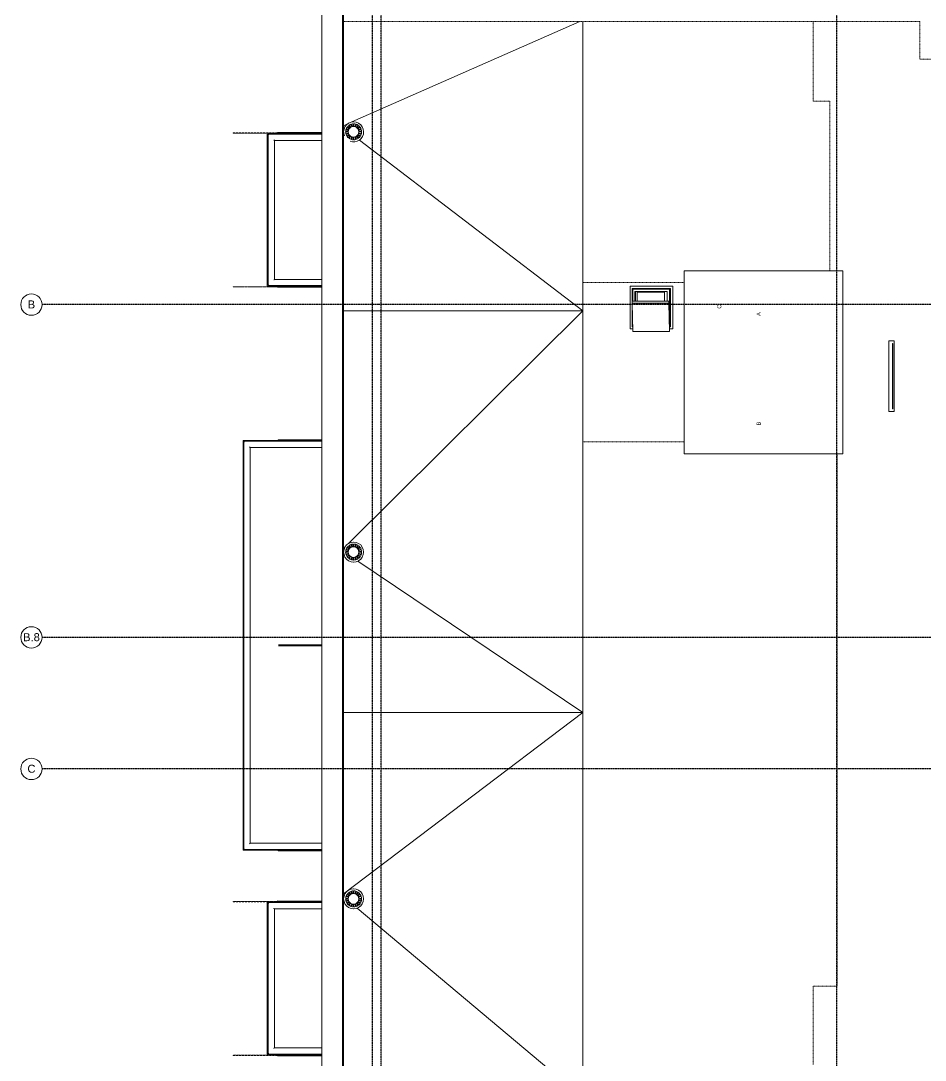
# Model space of a CAD drawing. Header units: inches. Extents: x -4093 to -1777, y 9773 to 12264.
# Drawn here: x -4093 to -3415, y 10969 to 11748 of the extents above; entities that cross this region are included whole.
import ezdxf

# ---------------------------------------------------------------- set-up
doc = ezdxf.new("R2010")
doc.units = ezdxf.units.IN
doc.header["$MEASUREMENT"] = 0
for name, pattern in [('Center 1_4_', [0.53125, 0.25, -0.09375, 0.09375, -0.09375]), ('Dash 1_16_', [0.125, 0.0625, -0.0625]), ('Grid Line 1_2_', [0.875, 0.5, -0.125, 0.125, -0.125]), ('Hidden 1_8_', [0.1875, 0.125, -0.0625])]:
    doc.linetypes.add(name, pattern=pattern)
for name, color, linetype, lineweight in [('0-1', 7, 'Continuous', 5), ('0-2', 7, 'Continuous', 9), ('0-3', 165, 'Continuous', 5), ('A-ANNO-NOTE', 131, 'Continuous', 9), ('A-DETL-CNTR', 5, 'Center 1_4_', 9), ('A-DETL-HDLN', 90, 'Hidden 1_8_', 9), ('A-FLOR-1', 7, 'Continuous', 9), ('A-FLOR-2', 7, 'Dash 1_16_', 9), ('A-FLOR-3', 192, 'Continuous', 9), ('A-FLOR-HRAL', 11, 'Continuous', 9), ('A-GENM', 5, 'Continuous', 9), ('A-GLAZ-CWMG-1', 7, 'Continuous', 9), ('A-ROOF', 132, 'Continuous', 18), ('A-ROOF-1', 7, 'Dash 1_16_', 9), ('A-ROOF-2', 132, 'Continuous', 9), ('A-WALL-1', 113, 'Continuous', 9), ('M-EQPM', 50, 'Continuous', 9), ('S-BEAM', 12, 'Continuous', 9), ('S-BEAM-1', 7, 'Continuous', 9), ('S-GRID-1', 1, 'Grid Line 1_2_', 30), ('S-GRID-IDEN', 1, 'Continuous', 9), ('S-GRID-IDEN-1', 147, 'Continuous', 9)]:
    doc.layers.add(name, color=color, linetype=linetype, lineweight=lineweight)
doc.styles.add('Arial', font='arial.ttf', dxfattribs={"height": 3})
doc.styles.add('Arial_1', font='arial.ttf', dxfattribs={"height": 6})

# ---------------------------------------------------------------- blocks, each defined once
blk = doc.blocks.new('Rectangular Mullion - Louver Frame-2655070-BACKGROUND - ROOF PLAN')
at = {"layer": 'A-GLAZ-CWMG-1'}
for p, q in [((-3442.32, 11508), (-3438.32, 11508)), ((-3442.32, 11454.99), (-3442.32, 11508)), ((-3438.32, 11508), (-3438.32, 11454.99)), ((-3438.32, 11454.99), (-3442.32, 11454.99))]:
    blk.add_line(p, q, dxfattribs=at)
blk = doc.blocks.new('Rectangular Mullion - louver-2655072-BACKGROUND - ROOF PLAN')
at = {"layer": 'A-GLAZ-CWMG-1'}
for p, q in [((-3439.56, 11506), (-3439.37, 11506)), ((-3439.56, 11506), (-3439.56, 11456.99)), ((-3439.37, 11506), (-3439.37, 11456.99)), ((-3439.37, 11456.99), (-3439.56, 11456.99))]:
    blk.add_line(p, q, dxfattribs=at)
blk = doc.blocks.new('CTR - 1st Phase -Stairs _ Elevators_rvt-1-BACKGROUND - ROOF PLAN')
at = {"layer": 'A-FLOR-1'}
blk.add_line((-3610.63, 11544.44), (-3631.01, 11544.44), dxfattribs=at)
at = {"layer": '0-2'}
for name in ['Rectangular Mullion - Louver Frame-2655070-BACKGROUND - ROOF PLAN', 'Rectangular Mullion - louver-2655072-BACKGROUND - ROOF PLAN']:
    blk.add_blockref(name, (0, 0), dxfattribs=at)
at = {"layer": 'A-ANNO-NOTE', "char_height": 3, "attachment_point": 1, "rotation": 90, "style": 'Arial'}
for s, insert, width in [('C', (-3570.98, 11532.14), 3.737), ('A', (-3541.52, 11526.72), 3.434), ('B', (-3541.52, 11444.64), 3.434)]:
    blk.add_mtext(s, dxfattribs=dict(at, insert=insert, width=width))
blk = doc.blocks.new('LVL-Laminated Veneer Lumber - 4X6 S_ PINE - NO_ 1-2262919-BACKGROUND - ROOF PLAN')
at = {"layer": 'S-BEAM-1'}
for p, q in [((-3631.13, 11537.77), (-3631.13, 11544.94)), ((-3631.01, 11544.94), (-3631.01, 11537.77))]:
    blk.add_line(p, q, dxfattribs=at)
blk = doc.blocks.new('LVL-Laminated Veneer Lumber - 4X6 S_ PINE - NO_ 1-V1-BACKGROUND - ROOF PLAN')
at = {"layer": 'S-BEAM-1'}
blk.add_line((-3610.63, 11544.94), (-3610.63, 11537.77), dxfattribs=at)
blk = doc.blocks.new('Grid - Grid Head - Circle-1738874-BACKGROUND - ROOF PLAN')
at = {"layer": 'S-GRID-IDEN-1'}
for start, end in [(360, 180), (180, 360)]:
    blk.add_arc((0, 0), 0.25, start, end, dxfattribs=at)
blk = doc.blocks.new('CTR - 1st Phase - Structure_rvt-1-BACKGROUND - ROOF PLAN')
at = {"layer": 'S-GRID-1'}
for p, q in [((-3829.32, 9772.61), (-3829.32, 12247.5)), ((-3822.82, 9772.61), (-3822.82, 12247.5)), ((-3481.32, 9772.61), (-3481.32, 12247.5)), ((-1777.25, 11535.19), (-4076.95, 11535.19)), ((-1777.25, 11285.79), (-4076.95, 11285.79)), ((-1777.25, 11187.19), (-4076.95, 11187.19))]:
    blk.add_line(p, q, dxfattribs=at)
at = {"layer": '0-2'}
for name in ['LVL-Laminated Veneer Lumber - 4X6 S_ PINE - NO_ 1-2262919-BACKGROUND - ROOF PLAN', 'LVL-Laminated Veneer Lumber - 4X6 S_ PINE - NO_ 1-V1-BACKGROUND - ROOF PLAN']:
    blk.add_blockref(name, (0, 0), dxfattribs=at)
at = {"layer": '0-3', "xscale": 31.99999999999999, "yscale": 31.99999999999999, "zscale": 31.99999999999999, "rotation": 89.99999999999987}
for p in [(-4084.95, 11535.19), (-4084.95, 11285.79), (-4084.95, 11187.19)]:
    blk.add_blockref('Grid - Grid Head - Circle-1738874-BACKGROUND - ROOF PLAN', p, dxfattribs=at)
at = {"layer": 'S-GRID-IDEN', "char_height": 6, "attachment_point": 1, "style": 'Arial_1'}
for s, insert, width in [('B', (-4087.75, 11538.32), 6.767), ('B.8', (-4091.25, 11288.92), 15.251), ('C', (-4088, 11190.32), 7.373)]:
    blk.add_mtext(s, dxfattribs=dict(at, insert=insert, width=width))
blk = doc.blocks.new('Basic Wall _ EXT - FIBER CEMENT - SMALL - ___-2145935-BACKGROUND - ROOF PLAN')
at = {"layer": 'A-WALL-1'}
for p, q in [((-3867.29, 12125.15), (-3867.29, 9973.63)), ((-3851.85, 12109.71), (-3851.85, 9989.07)), ((-3851.63, 9989.29), (-3851.63, 12109.49)), ((-3851.11, 12108.98), (-3851.11, 9989.8))]:
    blk.add_line(p, q, dxfattribs=at)
blk = doc.blocks.new('22142613 - Roof Drains - Type A - 15_ Strainer - 8_ Drain-V3-BACKGROUND - ROOF PLAN')
at = {"layer": 'M-EQPM'}
for p, q in [((-3843.47, 11672.25), (-3843.49, 11672.25)), ((-3847.87, 11663.69), (-3849.29, 11663.23)), ((-3849.24, 11666.46), (-3847.82, 11666)), ((-3848.43, 11668.14), (-3847.22, 11667.26)), ((-3847.16, 11669.49), (-3846.27, 11668.26)), ((-3845.55, 11670.38), (-3845.07, 11668.91)), ((-3843.74, 11670.74), (-3843.74, 11669.17)), ((-3843.24, 11668.75), (-3843.47, 11668.75)), ((-3841.91, 11670.53), (-3842.4, 11669.02)), ((-3840.22, 11669.78), (-3841.18, 11668.46)), ((-3838.84, 11668.54), (-3840.17, 11667.57)), ((-3837.9, 11666.93), (-3839.48, 11666.42)), ((-3847.31, 11662.38), (-3848.53, 11661.5)), ((-3846.37, 11661.32), (-3847.26, 11660.08)), ((-3845.13, 11660.6), (-3845.61, 11659.13)), ((-3843.74, 11660.32), (-3843.74, 11658.75)), ((-3843.49, 11657.25), (-3843.47, 11657.25)), ((-3843.47, 11660.75), (-3843.24, 11660.75)), ((-3842.34, 11660.5), (-3841.84, 11658.98)), ((-3841.07, 11661.1), (-3840.11, 11659.78)), ((-3840.06, 11662.06), (-3838.73, 11661.09)), ((-3839.41, 11663.26), (-3837.83, 11662.75))]:
    blk.add_line(p, q, dxfattribs=at)
at = {"layer": 'M-EQPM', "flags": 128}
for points in [[(-3848, 11664.6), (-3848.74, 11664.6), (-3849.49, 11664.6)], [(-3849.48, 11665.1), (-3848.73, 11665.1), (-3847.98, 11665.1)], [(-3849.29, 11663.23), (-3848.59, 11663.47), (-3847.88, 11663.72)], [(-3847.83, 11665.97), (-3848.53, 11666.22), (-3849.24, 11666.46)], [(-3849.07, 11666.93), (-3848.37, 11666.69), (-3847.66, 11666.45)], [(-3847.25, 11667.21), (-3847.84, 11667.68), (-3848.43, 11668.14)], [(-3848.13, 11668.54), (-3847.54, 11668.08), (-3846.94, 11667.61)], [(-3846.32, 11668.21), (-3846.74, 11668.85), (-3847.16, 11669.49)], [(-3846.76, 11669.78), (-3846.33, 11669.14), (-3845.91, 11668.5)], [(-3845.15, 11668.88), (-3845.35, 11669.63), (-3845.55, 11670.38)], [(-3845.07, 11670.53), (-3844.87, 11669.78), (-3844.67, 11669.03)], [(-3843.82, 11669.16), (-3843.78, 11669.95), (-3843.74, 11670.74)], [(-3843.24, 11670.74), (-3843.28, 11669.95), (-3843.32, 11669.16)], [(-3842.48, 11669.03), (-3842.19, 11669.78), (-3841.91, 11670.53)], [(-3841.43, 11670.38), (-3841.72, 11669.63), (-3842, 11668.88)], [(-3841.23, 11668.5), (-3840.73, 11669.14), (-3840.22, 11669.78)], [(-3839.81, 11669.49), (-3840.32, 11668.85), (-3840.83, 11668.21)], [(-3840.2, 11667.61), (-3839.52, 11668.08), (-3838.84, 11668.54)], [(-3838.54, 11668.14), (-3839.22, 11667.68), (-3839.9, 11667.21)], [(-3839.49, 11666.45), (-3838.7, 11666.69), (-3837.9, 11666.93)], [(-3837.74, 11666.46), (-3838.53, 11666.22), (-3839.32, 11665.97)], [(-3839.27, 11663.72), (-3838.48, 11663.47), (-3837.68, 11663.23)], [(-3839.16, 11665.1), (-3838.33, 11665.1), (-3837.5, 11665.1)], [(-3837.49, 11664.6), (-3838.32, 11664.6), (-3839.15, 11664.6)], [(-3847.74, 11663.24), (-3848.44, 11663), (-3849.15, 11662.75)], [(-3848.53, 11661.5), (-3847.94, 11661.96), (-3847.34, 11662.43)], [(-3847.06, 11662.01), (-3847.65, 11661.55), (-3848.24, 11661.09)], [(-3847.26, 11660.08), (-3846.84, 11660.72), (-3846.42, 11661.36)], [(-3846.02, 11661.06), (-3846.44, 11660.42), (-3846.86, 11659.78)], [(-3845.61, 11659.13), (-3845.41, 11659.88), (-3845.21, 11660.63)], [(-3844.73, 11660.47), (-3844.93, 11659.73), (-3845.14, 11658.98)], [(-3843.74, 11658.75), (-3843.78, 11659.54), (-3843.82, 11660.33)], [(-3843.32, 11660.33), (-3843.28, 11659.54), (-3843.24, 11658.75)], [(-3841.84, 11658.98), (-3842.13, 11659.73), (-3842.41, 11660.47)], [(-3841.94, 11660.63), (-3841.65, 11659.88), (-3841.37, 11659.13)], [(-3840.11, 11659.78), (-3840.62, 11660.42), (-3841.13, 11661.06)], [(-3840.73, 11661.36), (-3840.22, 11660.72), (-3839.71, 11660.08)], [(-3838.73, 11661.09), (-3839.41, 11661.55), (-3840.09, 11662.01)], [(-3839.81, 11662.43), (-3839.13, 11661.96), (-3838.44, 11661.5)], [(-3837.83, 11662.75), (-3838.62, 11663), (-3839.41, 11663.24)]]:
    blk.add_lwpolyline(points, dxfattribs=at)
at = {"layer": 'M-EQPM'}
for centre, major_axis, start_param, end_param in [((-3843.49, 11664.75), (0, 7.5), 4.712389, 7.853982), ((-3843.49, 11664.75), (0, 7.5), 1.570796, 1.974487), ((-3843.49, 11664.75), (0, 6), 1.594274, 1.825954), ((-3843.49, 11664.75), (0, 6), 1.281005, 1.510903), ((-3843.49, 11664.75), (0, 6), 0.969431, 1.197636), ((-3843.49, 11664.75), (0, 6), 0.659298, 0.886064), ((-3843.57, 11664.75), (0, 4.43), 1.489558, 1.570796), ((-3843.57, 11664.75), (0, 4.43), 1.570796, 1.602628), ((-3843.57, 11664.75), (0, 4.43), 1.804928, 1.917995), ((-3843.57, 11664.75), (0, 4.43), 1.176609, 1.289676), ((-3843.6, 11664.75), (0, 4), 4.712389, 7.853982), ((-3843.6, 11664.75), (0, 4), 1.570796, 4.712389), ((-3843.57, 11664.75), (0, 4.43), 0.865964, 0.979022), ((-3843.49, 11664.75), (0, 6), 0.350212, 0.575936), ((-3843.57, 11664.75), (0, 4.43), 0.557275, 0.670323), ((-3843.49, 11664.75), (0, 7.5), 2.779101, 4.712389), ((-3843.57, 11664.75), (0, 4.43), 0.250007, 0.363046), ((-3843.49, 11664.75), (0, 6), 0.041679, 0.266854), ((-3843.57, 11664.75), (0, 4.43), 6.226668, 6.339703), ((-3843.49, 11664.75), (0, 6), 6.016332, 6.241507), ((-3843.57, 11664.75), (0, 4.43), 5.92014, 6.033179), ((-3843.49, 11664.75), (0, 6), 5.70725, 5.932973), ((-3843.57, 11664.75), (0, 4.43), 5.612862, 5.72591), ((-3843.57, 11664.75), (0, 4.43), 5.304163, 5.417221), ((-3843.49, 11664.75), (0, 6), 5.397121, 5.623888), ((-3843.57, 11664.75), (0, 4.43), 4.993509, 5.106576), ((-3843.57, 11664.75), (0, 4.43), 4.365191, 4.478257), ((-3843.57, 11664.75), (0, 4.43), 4.712389, 4.793628), ((-3843.57, 11664.75), (0, 4.43), 4.680558, 4.712389), ((-3843.49, 11664.75), (0, 6), 5.08555, 5.313754), ((-3843.49, 11664.75), (0, 6), 4.772282, 5.00218), ((-3843.49, 11664.75), (0, 6), 4.457231, 4.688911), ((-3843.49, 11664.75), (0, 6), 1.909324, 2.142701), ((-3843.49, 11664.75), (0, 6), 2.226068, 2.460891), ((-3843.57, 11664.75), (0, 4.43), 2.122601, 2.235659), ((-3843.49, 11664.75), (0, 6), 2.544253, 2.780128), ((-3843.57, 11664.75), (0, 4.43), 2.442231, 2.555278), ((-3843.57, 11664.75), (0, 4.43), 2.763281, 2.87632), ((-3843.49, 11664.75), (0, 6), 2.863487, 3.099914), ((-3843.57, 11664.75), (0, 4.43), 3.085075, 3.19811), ((-3843.49, 11664.75), (0, 6), 3.183271, 3.419699), ((-3843.57, 11664.75), (0, 4.43), 3.406866, 3.519904), ((-3843.49, 11664.75), (0, 6), 3.503058, 3.738932), ((-3843.57, 11664.75), (0, 4.43), 3.727907, 3.840954), ((-3843.57, 11664.75), (0, 4.43), 4.047526, 4.160584), ((-3843.49, 11664.75), (0, 6), 3.822294, 4.057117), ((-3843.49, 11664.75), (0, 6), 4.140484, 4.373861)]:
    blk.add_ellipse(centre, major_axis=major_axis, ratio=0.999783, start_param=start_param, end_param=end_param, dxfattribs=at)
blk = doc.blocks.new('22142613 - Roof Drains - Type A - 15_ Strainer - 8_ Drain-V4-BACKGROUND - ROOF PLAN')
at = {"layer": 'M-EQPM'}
for p, q in [((-3848.43, 11353.14), (-3847.22, 11352.26)), ((-3847.16, 11354.49), (-3846.27, 11353.26)), ((-3845.55, 11355.38), (-3845.07, 11353.91)), ((-3843.74, 11355.74), (-3843.74, 11354.17)), ((-3843.47, 11357.25), (-3843.49, 11357.25)), ((-3843.24, 11353.75), (-3843.47, 11353.75)), ((-3841.91, 11355.53), (-3842.4, 11354.01)), ((-3840.22, 11354.78), (-3841.18, 11353.46)), ((-3838.84, 11353.54), (-3840.17, 11352.57)), ((-3837.9, 11351.93), (-3839.48, 11351.42)), ((-3847.87, 11348.69), (-3849.29, 11348.23)), ((-3849.24, 11351.46), (-3847.82, 11351)), ((-3847.31, 11347.38), (-3848.53, 11346.5)), ((-3846.37, 11346.32), (-3847.26, 11345.08)), ((-3845.13, 11345.6), (-3845.61, 11344.13)), ((-3843.74, 11345.32), (-3843.74, 11343.75)), ((-3843.47, 11345.75), (-3843.24, 11345.75)), ((-3842.34, 11345.5), (-3841.84, 11343.98)), ((-3841.07, 11346.1), (-3840.11, 11344.78)), ((-3840.06, 11347.06), (-3838.73, 11346.09)), ((-3839.41, 11348.26), (-3837.83, 11347.75)), ((-3843.49, 11342.25), (-3843.47, 11342.25))]:
    blk.add_line(p, q, dxfattribs=at)
at = {"layer": 'M-EQPM', "flags": 128}
for points in [[(-3849.07, 11351.93), (-3848.37, 11351.69), (-3847.66, 11351.45)], [(-3847.25, 11352.21), (-3847.84, 11352.68), (-3848.43, 11353.14)], [(-3848.13, 11353.54), (-3847.54, 11353.08), (-3846.94, 11352.61)], [(-3846.32, 11353.21), (-3846.74, 11353.85), (-3847.16, 11354.49)], [(-3846.76, 11354.78), (-3846.33, 11354.14), (-3845.91, 11353.5)], [(-3845.15, 11353.88), (-3845.35, 11354.63), (-3845.55, 11355.38)], [(-3845.07, 11355.53), (-3844.87, 11354.78), (-3844.67, 11354.03)], [(-3843.82, 11354.16), (-3843.78, 11354.95), (-3843.74, 11355.74)], [(-3843.24, 11355.74), (-3843.28, 11354.95), (-3843.32, 11354.16)], [(-3842.48, 11354.03), (-3842.19, 11354.78), (-3841.91, 11355.53)], [(-3841.43, 11355.38), (-3841.72, 11354.63), (-3842, 11353.88)], [(-3841.23, 11353.5), (-3840.73, 11354.14), (-3840.22, 11354.78)], [(-3839.81, 11354.49), (-3840.32, 11353.85), (-3840.83, 11353.21)], [(-3840.2, 11352.61), (-3839.52, 11353.08), (-3838.84, 11353.54)], [(-3838.54, 11353.14), (-3839.22, 11352.68), (-3839.9, 11352.21)], [(-3839.49, 11351.45), (-3838.7, 11351.69), (-3837.9, 11351.93)], [(-3848, 11349.6), (-3848.74, 11349.6), (-3849.49, 11349.6)], [(-3849.48, 11350.1), (-3848.73, 11350.1), (-3847.98, 11350.1)], [(-3849.29, 11348.23), (-3848.59, 11348.47), (-3847.88, 11348.72)], [(-3847.83, 11350.97), (-3848.53, 11351.22), (-3849.24, 11351.46)], [(-3847.74, 11348.24), (-3848.44, 11348), (-3849.15, 11347.75)], [(-3848.53, 11346.5), (-3847.94, 11346.96), (-3847.34, 11347.43)], [(-3847.06, 11347.01), (-3847.65, 11346.55), (-3848.24, 11346.09)], [(-3847.26, 11345.08), (-3846.84, 11345.72), (-3846.42, 11346.36)], [(-3846.02, 11346.06), (-3846.44, 11345.42), (-3846.86, 11344.78)], [(-3845.61, 11344.13), (-3845.41, 11344.88), (-3845.21, 11345.63)], [(-3844.73, 11345.47), (-3844.93, 11344.73), (-3845.14, 11343.98)], [(-3843.74, 11343.75), (-3843.78, 11344.54), (-3843.82, 11345.33)], [(-3843.32, 11345.33), (-3843.28, 11344.54), (-3843.24, 11343.75)], [(-3841.84, 11343.98), (-3842.13, 11344.73), (-3842.41, 11345.47)], [(-3841.94, 11345.63), (-3841.65, 11344.88), (-3841.37, 11344.13)], [(-3840.11, 11344.78), (-3840.62, 11345.42), (-3841.13, 11346.06)], [(-3840.73, 11346.36), (-3840.22, 11345.72), (-3839.71, 11345.08)], [(-3838.73, 11346.09), (-3839.41, 11346.55), (-3840.09, 11347.01)], [(-3839.81, 11347.43), (-3839.13, 11346.96), (-3838.44, 11346.5)], [(-3837.83, 11347.75), (-3838.62, 11348), (-3839.41, 11348.24)], [(-3837.74, 11351.46), (-3838.53, 11351.22), (-3839.32, 11350.97)], [(-3839.27, 11348.72), (-3838.48, 11348.47), (-3837.68, 11348.23)], [(-3839.16, 11350.1), (-3838.33, 11350.1), (-3837.5, 11350.1)], [(-3837.49, 11349.6), (-3838.32, 11349.6), (-3839.15, 11349.6)]]:
    blk.add_lwpolyline(points, dxfattribs=at)
at = {"layer": 'M-EQPM'}
for centre, major_axis, start_param, end_param in [((-3843.49, 11349.75), (0, 7.5), 4.712389, 7.853982), ((-3843.49, 11349.75), (0, 6), 0.969431, 1.197636), ((-3843.49, 11349.75), (0, 6), 0.659298, 0.886064), ((-3843.6, 11349.75), (0, 4), 4.712389, 7.853982), ((-3843.57, 11349.75), (0, 4.43), 0.865964, 0.979022), ((-3843.49, 11349.75), (0, 6), 0.350212, 0.575936), ((-3843.57, 11349.75), (0, 4.43), 0.557275, 0.670323), ((-3843.57, 11349.75), (0, 4.43), 0.250007, 0.363046), ((-3843.49, 11349.75), (0, 6), 0.041679, 0.266854), ((-3843.57, 11349.75), (0, 4.43), 6.226668, 6.339703), ((-3843.49, 11349.75), (0, 6), 6.016332, 6.241507), ((-3843.57, 11349.75), (0, 4.43), 5.92014, 6.033179), ((-3843.49, 11349.75), (0, 6), 5.70725, 5.932973), ((-3843.57, 11349.75), (0, 4.43), 5.612862, 5.72591), ((-3843.57, 11349.75), (0, 4.43), 5.304163, 5.417221), ((-3843.49, 11349.75), (0, 6), 5.397121, 5.623888), ((-3843.49, 11349.75), (0, 6), 5.08555, 5.313754), ((-3843.49, 11349.75), (0, 7.5), 1.570796, 4.712389), ((-3843.49, 11349.75), (0, 6), 1.594274, 1.825954), ((-3843.49, 11349.75), (0, 6), 1.281005, 1.510903), ((-3843.49, 11349.75), (0, 6), 1.909324, 2.142701), ((-3843.49, 11349.75), (0, 6), 2.226068, 2.460891), ((-3843.57, 11349.75), (0, 4.43), 1.489558, 1.570796), ((-3843.57, 11349.75), (0, 4.43), 1.570796, 1.602628), ((-3843.57, 11349.75), (0, 4.43), 1.804928, 1.917995), ((-3843.57, 11349.75), (0, 4.43), 1.176609, 1.289676), ((-3843.6, 11349.75), (0, 4), 1.570796, 4.712389), ((-3843.57, 11349.75), (0, 4.43), 2.122601, 2.235659), ((-3843.49, 11349.75), (0, 6), 2.544253, 2.780128), ((-3843.57, 11349.75), (0, 4.43), 2.442231, 2.555278), ((-3843.57, 11349.75), (0, 4.43), 2.763281, 2.87632), ((-3843.49, 11349.75), (0, 6), 2.863487, 3.099914), ((-3843.57, 11349.75), (0, 4.43), 3.085075, 3.19811), ((-3843.49, 11349.75), (0, 6), 3.183271, 3.419699), ((-3843.57, 11349.75), (0, 4.43), 3.406866, 3.519904), ((-3843.49, 11349.75), (0, 6), 3.503058, 3.738932), ((-3843.57, 11349.75), (0, 4.43), 3.727907, 3.840954), ((-3843.57, 11349.75), (0, 4.43), 4.047526, 4.160584), ((-3843.49, 11349.75), (0, 6), 3.822294, 4.057117), ((-3843.57, 11349.75), (0, 4.43), 4.993509, 5.106576), ((-3843.57, 11349.75), (0, 4.43), 4.365191, 4.478257), ((-3843.57, 11349.75), (0, 4.43), 4.712389, 4.793628), ((-3843.57, 11349.75), (0, 4.43), 4.680558, 4.712389), ((-3843.49, 11349.75), (0, 6), 4.140484, 4.373861), ((-3843.49, 11349.75), (0, 6), 4.772282, 5.00218), ((-3843.49, 11349.75), (0, 6), 4.457231, 4.688911)]:
    blk.add_ellipse(centre, major_axis=major_axis, ratio=0.999783, start_param=start_param, end_param=end_param, dxfattribs=at)
blk = doc.blocks.new('Railing - Railing-3290136-BACKGROUND - ROOF PLAN')
at = {"layer": 'A-FLOR-HRAL'}
for p, q in [((-3925.72, 11432.75), (-3925.72, 11126.83)), ((-3867.29, 11432.75), (-3925.72, 11432.75)), ((-3921, 11131.55), (-3921, 11428.03)), ((-3921, 11428.03), (-3867.29, 11428.03)), ((-3925.72, 11126.83), (-3867.29, 11126.83)), ((-3867.29, 11131.55), (-3921, 11131.55))]:
    blk.add_line(p, q, dxfattribs=at)
for points, knots in [([(-3925.25, 11432.28), (-3925.29, 11432.32), (-3925.35, 11432.38), (-3925.43, 11432.46), (-3925.48, 11432.51), (-3925.51, 11432.54), (-3925.55, 11432.58), (-3925.58, 11432.61), (-3925.61, 11432.63), (-3925.63, 11432.66), (-3925.66, 11432.69), (-3925.69, 11432.72), (-3925.72, 11432.74), (-3925.72, 11432.75), (-3925.72, 11432.75)], [0, 0, 0, 0, 0.166667, 0.25, 0.333333, 0.375, 0.416667, 0.5, 0.541667, 0.583333, 0.666667, 0.75, 0.833333, 1, 1, 1, 1]), ([(-3921, 11428.03), (-3921, 11428.03), (-3921.01, 11428.04), (-3921.03, 11428.06), (-3921.06, 11428.09), (-3921.09, 11428.12), (-3921.12, 11428.14), (-3921.14, 11428.17), (-3921.18, 11428.21), (-3921.23, 11428.25), (-3921.26, 11428.29), (-3921.3, 11428.33), (-3921.37, 11428.4), (-3921.43, 11428.46), (-3921.47, 11428.5)], [0, 0, 0, 0, 0.166667, 0.25, 0.333333, 0.416667, 0.458333, 0.5, 0.583333, 0.666667, 0.708333, 0.75, 0.833333, 1, 1, 1, 1]), ([(-3925.72, 11126.83), (-3925.72, 11126.83), (-3925.72, 11126.84), (-3925.69, 11126.86), (-3925.66, 11126.89), (-3925.63, 11126.92), (-3925.61, 11126.94), (-3925.58, 11126.97), (-3925.55, 11127), (-3925.51, 11127.04), (-3925.48, 11127.07), (-3925.43, 11127.12), (-3925.35, 11127.2), (-3925.29, 11127.26), (-3925.25, 11127.3)], [-1, -1, -1, -1, -0.833333, -0.75, -0.666667, -0.583333, -0.541667, -0.5, -0.416667, -0.375, -0.333333, -0.25, -0.166667, 0, 0, 0, 0]), ([(-3921.47, 11131.08), (-3921.43, 11131.12), (-3921.37, 11131.18), (-3921.29, 11131.26), (-3921.24, 11131.31), (-3921.21, 11131.34), (-3921.18, 11131.38), (-3921.14, 11131.41), (-3921.12, 11131.43), (-3921.09, 11131.46), (-3921.06, 11131.49), (-3921.03, 11131.52), (-3921.01, 11131.54), (-3921, 11131.55), (-3921, 11131.55)], [-1, -1, -1, -1, -0.833333, -0.75, -0.666667, -0.625, -0.583333, -0.5, -0.458333, -0.416667, -0.333333, -0.25, -0.166667, 0, 0, 0, 0])]:
    blk.add_open_spline(points, degree=3, knots=knots, dxfattribs=at)
blk = doc.blocks.new('Walls 61 - Walls 1-3299424-BACKGROUND - ROOF PLAN')
at = {"layer": 'S-BEAM'}
for p, q in [((-3867.29, 11433.78), (-3899.88, 11433.78)), ((-3899.88, 11433.03), (-3867.29, 11433.03))]:
    blk.add_line(p, q, dxfattribs=at)
blk.add_ellipse((-3899.88, 11433.4), major_axis=(0, 0.375), ratio=0.93544, start_param=0, end_param=1.570796, dxfattribs=at)
blk = doc.blocks.new('Railing - Railing-3415202-BACKGROUND - ROOF PLAN')
at = {"layer": 'A-FLOR-HRAL'}
for p, q in [((-3867.29, 11662.97), (-3907.59, 11662.97)), ((-3907.59, 11662.97), (-3907.59, 11549.42)), ((-3902.86, 11658.24), (-3867.29, 11658.24)), ((-3902.86, 11554.14), (-3902.86, 11658.24)), ((-3907.59, 11549.42), (-3867.29, 11549.42)), ((-3867.29, 11554.14), (-3902.86, 11554.14))]:
    blk.add_line(p, q, dxfattribs=at)
for points, knots in [([(-3907.59, 11662.97), (-3907.59, 11662.97), (-3907.58, 11662.96), (-3907.55, 11662.93), (-3907.52, 11662.91), (-3907.5, 11662.88), (-3907.47, 11662.85), (-3907.44, 11662.82), (-3907.4, 11662.78), (-3907.36, 11662.74), (-3907.32, 11662.7), (-3907.28, 11662.67), (-3907.22, 11662.6), (-3907.16, 11662.54), (-3907.11, 11662.5)], [0, 0, 0, 0, 0.166667, 0.25, 0.333333, 0.416667, 0.458333, 0.5, 0.583333, 0.666667, 0.708333, 0.75, 0.833333, 1, 1, 1, 1]), ([(-3903.33, 11658.72), (-3903.29, 11658.67), (-3903.23, 11658.61), (-3903.15, 11658.53), (-3903.11, 11658.49), (-3903.07, 11658.45), (-3903.04, 11658.42), (-3903.01, 11658.39), (-3902.98, 11658.36), (-3902.95, 11658.33), (-3902.92, 11658.31), (-3902.9, 11658.28), (-3902.87, 11658.25), (-3902.86, 11658.24), (-3902.86, 11658.24)], [0, 0, 0, 0, 0.166667, 0.25, 0.333333, 0.375, 0.416667, 0.5, 0.541667, 0.583333, 0.666667, 0.75, 0.833333, 1, 1, 1, 1]), ([(-3907.59, 11549.42), (-3907.59, 11549.42), (-3907.58, 11549.43), (-3907.55, 11549.45), (-3907.52, 11549.48), (-3907.5, 11549.51), (-3907.47, 11549.54), (-3907.44, 11549.56), (-3907.4, 11549.6), (-3907.36, 11549.65), (-3907.32, 11549.68), (-3907.29, 11549.72), (-3907.22, 11549.79), (-3907.15, 11549.85), (-3907.11, 11549.89)], [0, 0, 0, 0, 0.166667, 0.25, 0.333333, 0.416667, 0.458333, 0.5, 0.583333, 0.666667, 0.708333, 0.75, 0.833333, 1, 1, 1, 1]), ([(-3903.33, 11553.67), (-3903.29, 11553.71), (-3903.23, 11553.77), (-3903.15, 11553.85), (-3903.11, 11553.9), (-3903.07, 11553.93), (-3903.04, 11553.97), (-3903.01, 11554), (-3902.98, 11554.03), (-3902.95, 11554.05), (-3902.92, 11554.08), (-3902.9, 11554.11), (-3902.87, 11554.13), (-3902.86, 11554.14), (-3902.86, 11554.14)], [0, 0, 0, 0, 0.166667, 0.25, 0.333333, 0.375, 0.416667, 0.5, 0.541667, 0.583333, 0.666667, 0.75, 0.833333, 1, 1, 1, 1])]:
    blk.add_open_spline(points, degree=3, knots=knots, dxfattribs=at)
blk = doc.blocks.new('Walls 13 - Walls 1-3379995-BACKGROUND - ROOF PLAN')
at = {"layer": 'S-BEAM'}
for p, q in [((-3867.29, 11664.16), (-3900.27, 11664.16)), ((-3900.27, 11663.41), (-3867.29, 11663.41))]:
    blk.add_line(p, q, dxfattribs=at)
blk.add_ellipse((-3900.27, 11663.79), major_axis=(0, 0.375), ratio=0.93544, start_param=0, end_param=2.081897, dxfattribs=at)
blk = doc.blocks.new('Walls 14 - Walls 1-3380004-BACKGROUND - ROOF PLAN')
at = {"layer": 'S-BEAM'}
for p, q in [((-3867.29, 11548.96), (-3900.27, 11548.96)), ((-3900.27, 11548.21), (-3867.29, 11548.21))]:
    blk.add_line(p, q, dxfattribs=at)
blk.add_ellipse((-3900.27, 11548.59), major_axis=(0, 0.375), ratio=0.93544, start_param=1.047198, end_param=3.141593, dxfattribs=at)
blk = doc.blocks.new('Railing - Railing-3415205-BACKGROUND - ROOF PLAN')
at = {"layer": 'A-FLOR-HRAL'}
for p, q in [((-3867.29, 11086.96), (-3907.59, 11086.96)), ((-3907.59, 11086.96), (-3907.59, 10973.41)), ((-3902.86, 11082.24), (-3867.29, 11082.24)), ((-3902.86, 10978.14), (-3902.86, 11082.24)), ((-3867.29, 10978.14), (-3902.86, 10978.14)), ((-3907.59, 10973.41), (-3867.29, 10973.41))]:
    blk.add_line(p, q, dxfattribs=at)
for points, knots in [([(-3907.59, 11086.96), (-3907.59, 11086.96), (-3907.58, 11086.96), (-3907.55, 11086.93), (-3907.52, 11086.9), (-3907.5, 11086.87), (-3907.47, 11086.85), (-3907.44, 11086.82), (-3907.4, 11086.78), (-3907.36, 11086.74), (-3907.32, 11086.7), (-3907.28, 11086.66), (-3907.22, 11086.59), (-3907.16, 11086.53), (-3907.11, 11086.49)], [0, 0, 0, 0, 0.166667, 0.25, 0.333333, 0.416667, 0.458333, 0.5, 0.583333, 0.666667, 0.708333, 0.75, 0.833333, 1, 1, 1, 1]), ([(-3903.33, 11082.71), (-3903.29, 11082.67), (-3903.23, 11082.61), (-3903.15, 11082.53), (-3903.11, 11082.48), (-3903.07, 11082.45), (-3903.04, 11082.42), (-3903.01, 11082.38), (-3902.98, 11082.36), (-3902.95, 11082.33), (-3902.92, 11082.3), (-3902.9, 11082.27), (-3902.87, 11082.25), (-3902.86, 11082.24), (-3902.86, 11082.24)], [0, 0, 0, 0, 0.166667, 0.25, 0.333333, 0.375, 0.416667, 0.5, 0.541667, 0.583333, 0.666667, 0.75, 0.833333, 1, 1, 1, 1]), ([(-3903.33, 10977.67), (-3903.29, 10977.71), (-3903.23, 10977.77), (-3903.15, 10977.85), (-3903.11, 10977.89), (-3903.07, 10977.93), (-3903.04, 10977.96), (-3903.01, 10977.99), (-3902.98, 10978.02), (-3902.95, 10978.05), (-3902.92, 10978.08), (-3902.9, 10978.1), (-3902.87, 10978.13), (-3902.86, 10978.14), (-3902.86, 10978.14)], [0, 0, 0, 0, 0.166667, 0.25, 0.333333, 0.375, 0.416667, 0.5, 0.541667, 0.583333, 0.666667, 0.75, 0.833333, 1, 1, 1, 1]), ([(-3907.59, 10973.41), (-3907.59, 10973.41), (-3907.58, 10973.42), (-3907.55, 10973.45), (-3907.52, 10973.48), (-3907.5, 10973.51), (-3907.47, 10973.53), (-3907.44, 10973.56), (-3907.4, 10973.6), (-3907.36, 10973.64), (-3907.32, 10973.68), (-3907.29, 10973.72), (-3907.22, 10973.78), (-3907.15, 10973.84), (-3907.11, 10973.89)], [0, 0, 0, 0, 0.166667, 0.25, 0.333333, 0.416667, 0.458333, 0.5, 0.583333, 0.666667, 0.708333, 0.75, 0.833333, 1, 1, 1, 1])]:
    blk.add_open_spline(points, degree=3, knots=knots, dxfattribs=at)
blk = doc.blocks.new('Walls 93 - Walls 1-3380127-BACKGROUND - ROOF PLAN')
at = {"layer": 'S-BEAM'}
for p, q in [((-3867.29, 11088.16), (-3900.27, 11088.16)), ((-3900.27, 11087.41), (-3867.29, 11087.41))]:
    blk.add_line(p, q, dxfattribs=at)
blk.add_ellipse((-3900.27, 11087.79), major_axis=(0, 0.375), ratio=0.93544, start_param=0, end_param=2.081897, dxfattribs=at)
blk = doc.blocks.new('Walls 94 - Walls 1-3380136-BACKGROUND - ROOF PLAN')
at = {"layer": 'S-BEAM'}
for p, q in [((-3867.29, 10972.96), (-3900.27, 10972.96)), ((-3900.27, 10972.21), (-3867.29, 10972.21))]:
    blk.add_line(p, q, dxfattribs=at)
blk.add_ellipse((-3900.27, 10972.59), major_axis=(0, 0.375), ratio=0.93544, start_param=1.047198, end_param=3.141593, dxfattribs=at)
blk = doc.blocks.new('Walls 62 - Walls 1-3387878-BACKGROUND - ROOF PLAN')
at = {"layer": 'S-BEAM'}
for p, q in [((-3867.29, 11280.17), (-3899.88, 11280.17)), ((-3899.88, 11279.42), (-3867.29, 11279.42))]:
    blk.add_line(p, q, dxfattribs=at)
blk = doc.blocks.new('Walls 96 - Walls 1-3389631-BACKGROUND - ROOF PLAN')
at = {"layer": 'S-BEAM'}
for p, q in [((-3867.29, 11126.56), (-3899.88, 11126.56)), ((-3899.88, 11125.81), (-3867.29, 11125.81))]:
    blk.add_line(p, q, dxfattribs=at)
blk.add_ellipse((-3899.88, 11126.19), major_axis=(0, 0.375), ratio=0.93544, start_param=1.570796, end_param=3.141593, dxfattribs=at)
blk = doc.blocks.new('Hatch-Precision_Ladders-Roof_Hatch - 2_0_x2_0_-2210683-BACKGROUND - ROOF PLAN')
at = {"layer": 'A-GENM'}
for p, q in [((-3636.35, 11548.94), (-3636.35, 11516.94)), ((-3604.36, 11548.94), (-3636.35, 11548.94)), ((-3634.53, 11546.95), (-3634.86, 11547.29)), ((-3634.86, 11547.29), (-3634.86, 11518.58)), ((-3606.15, 11547.29), (-3634.86, 11547.29)), ((-3634.29, 11546.69), (-3634.55, 11546.95)), ((-3634.55, 11546.95), (-3634.55, 11537.77)), ((-3606.53, 11546.95), (-3634.55, 11546.95)), ((-3634.35, 11537.77), (-3634.35, 11546.69)), ((-3634.35, 11546.69), (-3606.85, 11546.69)), ((-3606.85, 11546.69), (-3606.8, 11546.69)), ((-3606.85, 11519.19), (-3606.85, 11546.69)), ((-3606.8, 11546.69), (-3606.53, 11546.95)), ((-3606.8, 11519.19), (-3606.8, 11546.69)), ((-3606.53, 11546.95), (-3606.51, 11546.95)), ((-3606.53, 11518.93), (-3606.53, 11546.95)), ((-3606.51, 11546.95), (-3606.15, 11547.29)), ((-3606.51, 11518.93), (-3606.51, 11546.95)), ((-3606.15, 11518.58), (-3606.15, 11547.29)), ((-3604.36, 11516.94), (-3604.36, 11548.94)), ((-3604.35, 11548.94), (-3604.36, 11548.94)), ((-3604.35, 11548.94), (-3604.35, 11516.94)), ((-3608.51, 11545.03), (-3632.69, 11545.03)), ((-3632.69, 11545.03), (-3632.69, 11537.77)), ((-3632.6, 11537.77), (-3632.6, 11544.94)), ((-3632.6, 11544.94), (-3632.6, 11537.77)), ((-3608.6, 11544.94), (-3632.6, 11544.94)), ((-3632.6, 11537.77), (-3632.6, 11544.94)), ((-3632.6, 11544.94), (-3608.6, 11544.94)), ((-3632.35, 11544.94), (-3632.35, 11537.77)), ((-3632.35, 11537.77), (-3632.35, 11544.94)), ((-3632.35, 11544.94), (-3632.35, 11537.77)), ((-3608.6, 11537.77), (-3608.6, 11544.94)), ((-3608.6, 11544.94), (-3608.6, 11537.77)), ((-3608.51, 11537.77), (-3608.51, 11545.03)), ((-3634.76, 11537.77), (-3634.8, 11536.18)), ((-3607.3, 11536.18), (-3634.8, 11536.18)), ((-3634.8, 11536.18), (-3634.36, 11515.15)), ((-3634.76, 11537.77), (-3607.27, 11537.77)), ((-3607.27, 11537.77), (-3607.3, 11536.18)), ((-3606.86, 11515.15), (-3607.3, 11536.18)), ((-3607.27, 11537.77), (-3606.86, 11518.33)), ((-3634.55, 11524.36), (-3634.55, 11518.93)), ((-3636.35, 11516.94), (-3634.4, 11516.94)), ((-3634.53, 11518.93), (-3634.86, 11518.58)), ((-3634.86, 11518.58), (-3634.43, 11518.58)), ((-3634.44, 11519.04), (-3634.55, 11518.93)), ((-3634.55, 11518.93), (-3634.44, 11518.93)), ((-3606.85, 11519.19), (-3606.88, 11519.19)), ((-3606.84, 11519.39), (-3606.86, 11518.33)), ((-3606.86, 11515.15), (-3606.81, 11517.8)), ((-3606.8, 11519.19), (-3606.85, 11519.19)), ((-3606.81, 11517.8), (-3606.84, 11519.39)), ((-3606.83, 11518.93), (-3606.53, 11518.93)), ((-3606.83, 11518.58), (-3606.15, 11518.58)), ((-3606.83, 11516.94), (-3604.36, 11516.94)), ((-3606.53, 11518.93), (-3606.8, 11519.19)), ((-3606.51, 11518.93), (-3606.53, 11518.93)), ((-3606.15, 11518.58), (-3606.51, 11518.93)), ((-3604.35, 11516.94), (-3604.36, 11516.94)), ((-3634.36, 11515.15), (-3606.86, 11515.15))]:
    blk.add_line(p, q, dxfattribs=at)

msp = doc.modelspace()

# ---------------------------------------------------------------- linework, layer by layer
at = {"layer": 'A-DETL-CNTR'}
for p, q in [((-3899.86, 11663.79), (-3934.11, 11663.79)), ((-3899.86, 11548.59), (-3934.11, 11548.59)), ((-3899.86, 11087.79), (-3934.11, 11087.79)), ((-3899.86, 10972.59), (-3934.11, 10972.59))]:
    msp.add_line(p, q, dxfattribs=at)
at = {"layer": 'A-DETL-HDLN'}
for p, q in [((-3899.81, 11663.98), (-3934.11, 11663.98)), ((-3899.81, 11663.61), (-3934.11, 11663.61)), ((-3899.81, 11548.41), (-3934.11, 11548.41)), ((-3899.81, 11087.6), (-3934.11, 11087.6)), ((-3899.81, 10972.4), (-3934.11, 10972.4))]:
    msp.add_line(p, q, dxfattribs=at)
at = {"layer": 'A-FLOR-2'}
for p, q in [((-3499.17, 11747.44), (-3499.17, 11687.61)), ((-3419.28, 11747.44), (-3494.63, 11747.44)), ((-3419.28, 11719.24), (-3419.28, 11747.44)), ((-3407.67, 11719.24), (-3419.28, 11719.24)), ((-3499.17, 11687.61), (-3486.67, 11687.61)), ((-3486.67, 11687.61), (-3486.67, 11560.56)), ((-3595.7, 11551.69), (-3671.85, 11551.69)), ((-3632.35, 11537.77), (-3632.35, 11544.94)), ((-3632.22, 11544.94), (-3632.22, 11537.77)), ((-3671.85, 11432.31), (-3595.7, 11432.31)), ((-3481.17, 11423.44), (-3481.17, 11024.23)), ((-3481.17, 11024.23), (-3499.17, 11024.23)), ((-3499.17, 11024.23), (-3499.17, 10965.44))]:
    msp.add_line(p, q, dxfattribs=at)
at = {"layer": 'A-FLOR-3'}
for p, q in [((-3900.19, 11663.61), (-3908.22, 11663.61)), ((-3908.22, 11663.61), (-3908.22, 11548.78)), ((-3908.22, 11548.78), (-3900.18, 11548.78)), ((-3899.85, 11433.39), (-3926.36, 11433.39)), ((-3926.36, 11433.39), (-3926.36, 11126.19)), ((-3926.36, 11126.19), (-3899.85, 11126.19)), ((-3900.19, 11087.6), (-3908.22, 11087.6)), ((-3908.22, 11087.6), (-3908.22, 10972.78)), ((-3908.22, 10972.78), (-3900.18, 10972.78))]:
    msp.add_line(p, q, dxfattribs=at)
at = {"layer": 'A-ROOF'}
for p, q in [((-3844.82, 11672.09), (-3674.11, 11747.44)), ((-3851.11, 11669.31), (-3848.03, 11670.67)), ((-3851.11, 11667.67), (-3850.52, 11667.21)), ((-3839.23, 11658.57), (-3671.85, 11530.48)), ((-3851.11, 11530.48), (-3671.85, 11530.48)), ((-3847.34, 11356.13), (-3671.85, 11530.48)), ((-3851.11, 11352.38), (-3849.84, 11353.65)), ((-3850.95, 11350.01), (-3851.11, 11350.12)), ((-3671.85, 11229.49), (-3840.44, 11342.94)), ((-3671.85, 11229.49), (-3851.11, 11093.58)), ((-3671.85, 11229.49), (-3851.11, 11229.49)), ((-3851.11, 11091.41), (-3850.82, 11091.16)), ((-3840.8, 11082.75), (-3671.85, 10940.96))]:
    msp.add_line(p, q, dxfattribs=at)
at = {"layer": 'A-ROOF-1'}
msp.add_line((-3851.11, 11747.44), (-3494.63, 11747.44), dxfattribs=at)
at = {"layer": 'A-ROOF-2'}
for p, q in [((-3671.85, 11747.44), (-3671.85, 10351.34)), ((-3476.95, 11560.56), (-3595.7, 11560.56)), ((-3595.7, 11560.56), (-3595.7, 11423.44)), ((-3476.95, 11423.44), (-3476.95, 11560.56)), ((-3595.7, 11423.44), (-3476.95, 11423.44))]:
    msp.add_line(p, q, dxfattribs=at)

# ---------------------------------------------------------------- block references
at = {"layer": '0-1'}
for name in ['CTR - 1st Phase - Structure_rvt-1-BACKGROUND - ROOF PLAN', 'CTR - 1st Phase -Stairs _ Elevators_rvt-1-BACKGROUND - ROOF PLAN']:
    msp.add_blockref(name, (0, 0), dxfattribs=at)
at = {"layer": 'A-FLOR-HRAL'}
for name in ['Railing - Railing-3415202-BACKGROUND - ROOF PLAN', 'Railing - Railing-3290136-BACKGROUND - ROOF PLAN', 'Railing - Railing-3415205-BACKGROUND - ROOF PLAN']:
    msp.add_blockref(name, (0, 0), dxfattribs=at)
at = {"layer": 'A-GENM'}
msp.add_blockref('Hatch-Precision_Ladders-Roof_Hatch - 2_0_x2_0_-2210683-BACKGROUND - ROOF PLAN', (0, 0), dxfattribs=at)
at = {"layer": 'A-WALL-1'}
msp.add_blockref('Basic Wall _ EXT - FIBER CEMENT - SMALL - ___-2145935-BACKGROUND - ROOF PLAN', (0, 0), dxfattribs=at)
at = {"layer": 'M-EQPM'}
for name, p in [('22142613 - Roof Drains - Type A - 15_ Strainer - 8_ Drain-V3-BACKGROUND - ROOF PLAN', (0, 0)), ('22142613 - Roof Drains - Type A - 15_ Strainer - 8_ Drain-V4-BACKGROUND - ROOF PLAN', (0, 0)), ('22142613 - Roof Drains - Type A - 15_ Strainer - 8_ Drain-V4-BACKGROUND - ROOF PLAN', (0, -260))]:
    msp.add_blockref(name, p, dxfattribs=at)
at = {"layer": 'S-BEAM'}
for name in ['Walls 13 - Walls 1-3379995-BACKGROUND - ROOF PLAN', 'Walls 14 - Walls 1-3380004-BACKGROUND - ROOF PLAN', 'Walls 61 - Walls 1-3299424-BACKGROUND - ROOF PLAN', 'Walls 62 - Walls 1-3387878-BACKGROUND - ROOF PLAN', 'Walls 96 - Walls 1-3389631-BACKGROUND - ROOF PLAN', 'Walls 93 - Walls 1-3380127-BACKGROUND - ROOF PLAN', 'Walls 94 - Walls 1-3380136-BACKGROUND - ROOF PLAN']:
    msp.add_blockref(name, (0, 0), dxfattribs=at)

doc.saveas('drawing.dxf')
